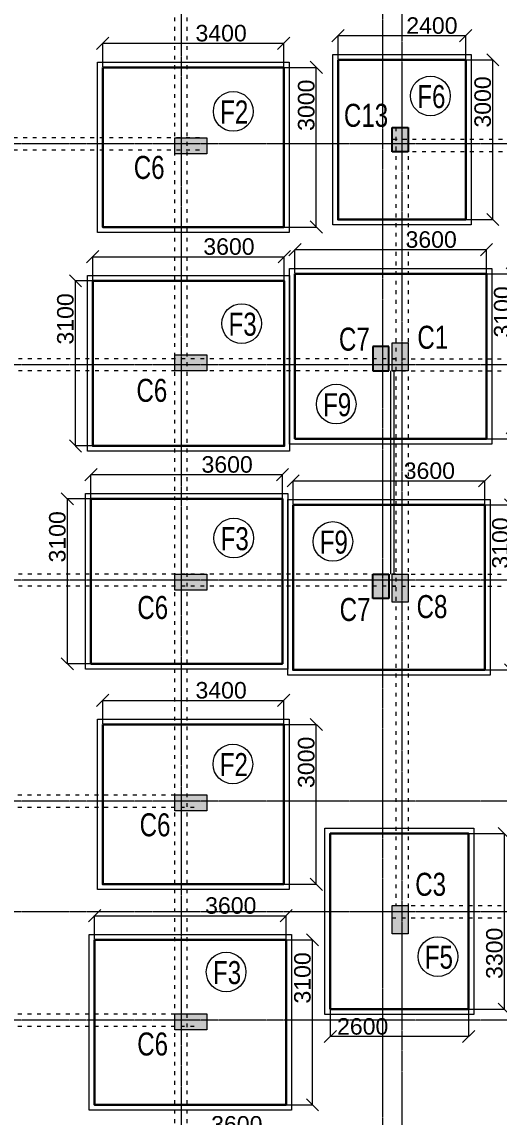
# Model space of a CAD drawing. Header units: inches. Extents: x 719368 to 9005052, y -3573818 to 446967.
# Drawn here: x 4486043 to 4495011, y -1790924 to -1770349 of the extents above; entities that cross this region are included whole.
import ezdxf

# ---------------------------------------------------------------- set-up
doc = ezdxf.new("R2010")
doc.units = ezdxf.units.IN
doc.header["$LTSCALE"] = 20
doc.header["$MEASUREMENT"] = 0
doc.header["$PDMODE"] = 3
doc.linetypes.add('ACAD_ISO03W100', pattern=[30, 12, -18])
doc.linetypes.add('CENTER', pattern=[2, 1.25, -0.25, 0.25, -0.25])
doc.layers.get('Defpoints').update_dxf_attribs({"lineweight": 25})
for name, color, linetype, lineweight in [('COL.FILL', 6, 'Continuous', 20), ('COLUMN', 2, 'Continuous', 25), ('DIM', 7, 'Continuous', 13), ('Expansion joint', 22, 'Continuous', 13), ('FOOTING', 73, 'Continuous', 30), ('GRID', 202, 'CENTER', 5), ('HACHE', 6, 'Continuous', 9), ('hatch', 6, 'Continuous', 0), ('HIDDEN', 181, 'ACAD_ISO03W100', 18), ('STAIR', 4, 'Continuous', 25), ('WALL', 1, 'Continuous', 18)]:
    doc.layers.add(name, color=color, linetype=linetype, lineweight=lineweight)
doc.styles.add('BOLD', font='arial.ttf')
doc.styles.add('DIM SUMBI', font='arial.ttf')
doc.dimstyles.new('PL1', dxfattribs={"dimtxt": 275, "dimasz": 230, "dimexe": 0.18, "dimexo": 12, "dimgap": 30, "dimtad": 1, "dimjust": 1, "dimdec": 0, "dimzin": 0, "dimdsep": 46, "dimtxsty": 'BOLD', "dimblk": 'OBLIQUE', "dimcen": 0.09, "dimclrd": 256, "dimclre": 256, "dimadec": 0, "dimazin": 0, "dimtfac": 1, "dimtdec": 0, "dimtofl": 0, "dimtmove": 0, "dimatfit": 3, "dimfxl": 0, "dimtolj": 1, "dimtzin": 0, "dimlwd": -1, "dimlwe": -1, "dimarcsym": 0})

# ---------------------------------------------------------------- blocks, each defined once
blk = doc.blocks.new('COLUMN 546')
at = {"layer": 'hatch'}
h = blk.add_hatch(color=0, dxfattribs=at)
h.dxf.hatch_style = 1
h.paths.add_polyline_path([(-0.035, 0), (0.265, 0), (0.265, 0.46), (-0.035, 0.46)])
at = {"layer": 'COLUMN'}
for p, q in [((0.265, 0.46), (-0.035, 0.46)), ((-0.035, 0.46), (-0.035, 0)), ((0.265, 0), (0.265, 0.46)), ((-0.035, 0), (0.265, 0))]:
    blk.add_line(p, q, dxfattribs=at)
blk = doc.blocks.new('_Oblique')
at = {"layer": 'STAIR', "color": 0, "lineweight": -2}
blk.add_line((-0.5, -0.5), (0.5, 0.5), dxfattribs=at)
blk = doc.blocks.new('*D263')
at = {"layer": 'Defpoints', "color": 0, "transparency": 16777216}
for p in [(4494384, -1770607), (4491984, -1771061), (4494384, -1771061)]:
    blk.add_point(p, dxfattribs=at)
at = {"layer": 'DIM', "transparency": 16777216}
for p, q in [((4491984, -1771049), (4491984, -1770607)), ((4491984, -1770607), (4494384, -1770607)), ((4494384, -1771049), (4494384, -1770607))]:
    blk.add_line(p, q, dxfattribs=at)
at = {"layer": 'DIM', "transparency": 16777216, "xscale": 230, "yscale": 230, "zscale": 230, "rotation": 180}
blk.add_blockref('_Oblique', (4491984, -1770607), dxfattribs=at)
at = {"layer": 'DIM', "transparency": 16777216, "xscale": 230, "yscale": 230, "zscale": 230}
blk.add_blockref('_Oblique', (4494384, -1770607), dxfattribs=at)
at = {"layer": 'DIM', "color": 0, "transparency": 16777216, "insert": (4493748, -1770419), "char_height": 310, "attachment_point": 5, "style": 'BOLD'}
blk.add_mtext('\\A1;2400', dxfattribs=at)
blk = doc.blocks.new('*D264')
at = {"layer": 'Defpoints', "color": 0, "transparency": 16777216}
for p in [(4493624, -1771061), (4494892, -1771061), (4493859, -1774061)]:
    blk.add_point(p, dxfattribs=at)
at = {"layer": 'DIM', "transparency": 16777216}
for p, q in [((4493636, -1771061), (4494892, -1771061)), ((4494892, -1774061), (4494892, -1771061)), ((4493871, -1774061), (4494892, -1774061))]:
    blk.add_line(p, q, dxfattribs=at)
at = {"layer": 'DIM', "transparency": 16777216, "xscale": 230, "yscale": 230, "zscale": 230}
for p, rotation in [((4494892, -1771061), 90), ((4494892, -1774061), 270)]:
    blk.add_blockref('_Oblique', p, dxfattribs=dict(at, rotation=rotation))
at = {"layer": 'DIM', "color": 0, "transparency": 16777216, "insert": (4494703, -1771853), "char_height": 310, "attachment_point": 5, "rotation": 90, "style": 'BOLD'}
blk.add_mtext('\\A1;3000', dxfattribs=at)
blk = doc.blocks.new('*D301')
at = {"layer": 'Defpoints', "color": 0, "transparency": 16777216}
for p in [(4490963, -1770750), (4487563, -1771204), (4490963, -1771204)]:
    blk.add_point(p, dxfattribs=at)
at = {"layer": 'DIM', "transparency": 16777216}
for p, q in [((4487563, -1771192), (4487563, -1770750)), ((4487563, -1770750), (4490963, -1770750)), ((4490963, -1771192), (4490963, -1770750))]:
    blk.add_line(p, q, dxfattribs=at)
at = {"layer": 'DIM', "transparency": 16777216, "xscale": 230, "yscale": 230, "zscale": 230, "rotation": 180}
blk.add_blockref('_Oblique', (4487563, -1770750), dxfattribs=at)
at = {"layer": 'DIM', "transparency": 16777216, "xscale": 230, "yscale": 230, "zscale": 230}
blk.add_blockref('_Oblique', (4490963, -1770750), dxfattribs=at)
at = {"layer": 'DIM', "color": 0, "transparency": 16777216, "insert": (4489787, -1770562), "char_height": 310, "attachment_point": 5, "style": 'BOLD'}
blk.add_mtext('\\A1;3400', dxfattribs=at)
blk = doc.blocks.new('*D302')
at = {"layer": 'Defpoints', "color": 0, "transparency": 16777216}
for p in [(4490162, -1771204), (4491575, -1771204), (4490549, -1774204)]:
    blk.add_point(p, dxfattribs=at)
at = {"layer": 'DIM', "transparency": 16777216}
for p, q in [((4490174, -1771204), (4491575, -1771204)), ((4491575, -1774204), (4491575, -1771204)), ((4490561, -1774204), (4491575, -1774204))]:
    blk.add_line(p, q, dxfattribs=at)
at = {"layer": 'DIM', "transparency": 16777216, "xscale": 230, "yscale": 230, "zscale": 230}
for p, rotation in [((4491575, -1771204), 90), ((4491575, -1774204), 270)]:
    blk.add_blockref('_Oblique', p, dxfattribs=dict(at, rotation=rotation))
at = {"layer": 'DIM', "color": 0, "transparency": 16777216, "insert": (4491387, -1771914), "char_height": 310, "attachment_point": 5, "rotation": 90, "style": 'BOLD'}
blk.add_mtext('\\A1;3000', dxfattribs=at)
blk = doc.blocks.new('*D313')
at = {"layer": 'Defpoints', "color": 0, "transparency": 16777216}
for p in [(4490974, -1774760), (4487374, -1775214), (4490974, -1775214)]:
    blk.add_point(p, dxfattribs=at)
at = {"layer": 'DIM', "transparency": 16777216}
for p, q in [((4487374, -1775202), (4487374, -1774759)), ((4487374, -1774760), (4490974, -1774760)), ((4490974, -1775202), (4490974, -1774759))]:
    blk.add_line(p, q, dxfattribs=at)
at = {"layer": 'DIM', "transparency": 16777216, "xscale": 230, "yscale": 230, "zscale": 230, "rotation": 180}
blk.add_blockref('_Oblique', (4487374, -1774760), dxfattribs=at)
at = {"layer": 'DIM', "transparency": 16777216, "xscale": 230, "yscale": 230, "zscale": 230}
blk.add_blockref('_Oblique', (4490974, -1774760), dxfattribs=at)
at = {"layer": 'DIM', "color": 0, "transparency": 16777216, "insert": (4489934, -1774571), "char_height": 310, "attachment_point": 5, "style": 'BOLD'}
blk.add_mtext('\\A1;3600', dxfattribs=at)
blk = doc.blocks.new('*D314')
at = {"layer": 'Defpoints', "color": 0, "transparency": 16777216}
for p in [(4487050, -1775214), (4487870, -1775214), (4487815, -1778314)]:
    blk.add_point(p, dxfattribs=at)
at = {"layer": 'DIM', "transparency": 16777216}
for p, q in [((4487858, -1775214), (4487050, -1775214)), ((4487050, -1778314), (4487050, -1775214)), ((4487803, -1778314), (4487050, -1778314))]:
    blk.add_line(p, q, dxfattribs=at)
at = {"layer": 'DIM', "transparency": 16777216, "xscale": 230, "yscale": 230, "zscale": 230}
for p, rotation in [((4487050, -1775214), 90), ((4487050, -1778314), 270)]:
    blk.add_blockref('_Oblique', p, dxfattribs=dict(at, rotation=rotation))
at = {"layer": 'DIM', "color": 0, "transparency": 16777216, "insert": (4486861, -1775929), "char_height": 310, "attachment_point": 5, "rotation": 90, "style": 'BOLD'}
blk.add_mtext('\\A1;3100', dxfattribs=at)
blk = doc.blocks.new('*D321')
at = {"layer": 'Defpoints', "color": 0, "transparency": 16777216}
for p in [(4490940, -1778854), (4487340, -1779308), (4490940, -1779308)]:
    blk.add_point(p, dxfattribs=at)
at = {"layer": 'DIM', "transparency": 16777216}
for p, q in [((4487340, -1779296), (4487340, -1778854)), ((4487340, -1778854), (4490940, -1778854)), ((4490940, -1779296), (4490940, -1778854))]:
    blk.add_line(p, q, dxfattribs=at)
at = {"layer": 'DIM', "transparency": 16777216, "xscale": 230, "yscale": 230, "zscale": 230, "rotation": 180}
blk.add_blockref('_Oblique', (4487340, -1778854), dxfattribs=at)
at = {"layer": 'DIM', "transparency": 16777216, "xscale": 230, "yscale": 230, "zscale": 230}
blk.add_blockref('_Oblique', (4490940, -1778854), dxfattribs=at)
at = {"layer": 'DIM', "color": 0, "transparency": 16777216, "insert": (4489900, -1778665), "char_height": 310, "attachment_point": 5, "style": 'BOLD'}
blk.add_mtext('\\A1;3600', dxfattribs=at)
blk = doc.blocks.new('*D322')
at = {"layer": 'Defpoints', "color": 0, "transparency": 16777216}
for p in [(4486899, -1779308), (4487612, -1779308), (4487841, -1782408)]:
    blk.add_point(p, dxfattribs=at)
at = {"layer": 'DIM', "transparency": 16777216}
for p, q in [((4487600, -1779308), (4486898, -1779308)), ((4486899, -1782408), (4486899, -1779308)), ((4487829, -1782408), (4486898, -1782408))]:
    blk.add_line(p, q, dxfattribs=at)
at = {"layer": 'DIM', "transparency": 16777216, "xscale": 230, "yscale": 230, "zscale": 230}
for p, rotation in [((4486899, -1779308), 90), ((4486899, -1782408), 270)]:
    blk.add_blockref('_Oblique', p, dxfattribs=dict(at, rotation=rotation))
at = {"layer": 'DIM', "color": 0, "transparency": 16777216, "insert": (4486710, -1780023), "char_height": 310, "attachment_point": 5, "rotation": 90, "style": 'BOLD'}
blk.add_mtext('\\A1;3100', dxfattribs=at)
blk = doc.blocks.new('*D327')
at = {"layer": 'Defpoints', "color": 0, "transparency": 16777216}
for p in [(4490963, -1783095), (4487563, -1783549), (4490963, -1783549)]:
    blk.add_point(p, dxfattribs=at)
at = {"layer": 'DIM', "transparency": 16777216}
for p, q in [((4487563, -1783537), (4487563, -1783095)), ((4487563, -1783095), (4490963, -1783095)), ((4490963, -1783537), (4490963, -1783095))]:
    blk.add_line(p, q, dxfattribs=at)
at = {"layer": 'DIM', "transparency": 16777216, "xscale": 230, "yscale": 230, "zscale": 230, "rotation": 180}
blk.add_blockref('_Oblique', (4487563, -1783095), dxfattribs=at)
at = {"layer": 'DIM', "transparency": 16777216, "xscale": 230, "yscale": 230, "zscale": 230}
blk.add_blockref('_Oblique', (4490963, -1783095), dxfattribs=at)
at = {"layer": 'DIM', "color": 0, "transparency": 16777216, "insert": (4489787, -1782907), "char_height": 310, "attachment_point": 5, "style": 'BOLD'}
blk.add_mtext('\\A1;3400', dxfattribs=at)
blk = doc.blocks.new('*D328')
at = {"layer": 'Defpoints', "color": 0, "transparency": 16777216}
for p in [(4490162, -1783549), (4491575, -1783549), (4490549, -1786549)]:
    blk.add_point(p, dxfattribs=at)
at = {"layer": 'DIM', "transparency": 16777216}
for p, q in [((4490174, -1783549), (4491575, -1783549)), ((4491575, -1786549), (4491575, -1783549)), ((4490561, -1786549), (4491575, -1786549))]:
    blk.add_line(p, q, dxfattribs=at)
at = {"layer": 'DIM', "transparency": 16777216, "xscale": 230, "yscale": 230, "zscale": 230}
for p, rotation in [((4491575, -1783549), 90), ((4491575, -1786549), 270)]:
    blk.add_blockref('_Oblique', p, dxfattribs=dict(at, rotation=rotation))
at = {"layer": 'DIM', "color": 0, "transparency": 16777216, "insert": (4491387, -1784259), "char_height": 310, "attachment_point": 5, "rotation": 90, "style": 'BOLD'}
blk.add_mtext('\\A1;3000', dxfattribs=at)
blk = doc.blocks.new('*D337')
at = {"layer": 'Defpoints', "color": 0, "transparency": 16777216}
for p in [(4491009, -1787140), (4487409, -1787594), (4491009, -1787594)]:
    blk.add_point(p, dxfattribs=at)
at = {"layer": 'DIM', "transparency": 16777216}
for p, q in [((4487409, -1787582), (4487409, -1787139)), ((4487409, -1787140), (4491009, -1787140)), ((4491009, -1787582), (4491009, -1787139))]:
    blk.add_line(p, q, dxfattribs=at)
at = {"layer": 'DIM', "transparency": 16777216, "xscale": 230, "yscale": 230, "zscale": 230, "rotation": 180}
blk.add_blockref('_Oblique', (4487409, -1787140), dxfattribs=at)
at = {"layer": 'DIM', "transparency": 16777216, "xscale": 230, "yscale": 230, "zscale": 230}
blk.add_blockref('_Oblique', (4491009, -1787140), dxfattribs=at)
at = {"layer": 'DIM', "color": 0, "transparency": 16777216, "insert": (4489968, -1786951), "char_height": 310, "attachment_point": 5, "style": 'BOLD'}
blk.add_mtext('\\A1;3600', dxfattribs=at)
blk = doc.blocks.new('*D338')
at = {"layer": 'Defpoints', "color": 0, "transparency": 16777216}
for p in [(4490657, -1787594), (4491504, -1787594), (4490526, -1790694)]:
    blk.add_point(p, dxfattribs=at)
at = {"layer": 'DIM', "transparency": 16777216}
for p, q in [((4490669, -1787594), (4491505, -1787594)), ((4491504, -1790694), (4491504, -1787594)), ((4490538, -1790694), (4491505, -1790694))]:
    blk.add_line(p, q, dxfattribs=at)
at = {"layer": 'DIM', "transparency": 16777216, "xscale": 230, "yscale": 230, "zscale": 230}
for p, rotation in [((4491504, -1787594), 90), ((4491504, -1790694), 270)]:
    blk.add_blockref('_Oblique', p, dxfattribs=dict(at, rotation=rotation))
at = {"layer": 'DIM', "color": 0, "transparency": 16777216, "insert": (4491316, -1788309), "char_height": 310, "attachment_point": 5, "rotation": 90, "style": 'BOLD'}
blk.add_mtext('\\A1;3100', dxfattribs=at)
blk = doc.blocks.new('*D345')
at = {"layer": 'Defpoints', "color": 0, "transparency": 16777216}
for p in [(4491041, -1791251), (4487441, -1791705), (4491041, -1791705)]:
    blk.add_point(p, dxfattribs=at)
at = {"layer": 'DIM', "transparency": 16777216}
for p, q in [((4487441, -1791693), (4487441, -1791250)), ((4487441, -1791251), (4491041, -1791251)), ((4491041, -1791693), (4491041, -1791250))]:
    blk.add_line(p, q, dxfattribs=at)
at = {"layer": 'DIM', "transparency": 16777216, "xscale": 230, "yscale": 230, "zscale": 230, "rotation": 180}
blk.add_blockref('_Oblique', (4487441, -1791251), dxfattribs=at)
at = {"layer": 'DIM', "transparency": 16777216, "xscale": 230, "yscale": 230, "zscale": 230}
blk.add_blockref('_Oblique', (4491041, -1791251), dxfattribs=at)
at = {"layer": 'DIM', "color": 0, "transparency": 16777216, "insert": (4490082, -1791062), "char_height": 310, "attachment_point": 5, "style": 'BOLD'}
blk.add_mtext('\\A1;3600', dxfattribs=at)
blk = doc.blocks.new('*D403')
at = {"layer": 'Defpoints', "color": 0, "transparency": 16777216}
for p in [(4494068, -1785599), (4495111, -1785599), (4494119, -1788899)]:
    blk.add_point(p, dxfattribs=at)
at = {"layer": 'DIM', "transparency": 16777216}
for p, q in [((4494080, -1785599), (4495112, -1785599)), ((4495111, -1788899), (4495111, -1785599)), ((4494131, -1788899), (4495112, -1788899))]:
    blk.add_line(p, q, dxfattribs=at)
at = {"layer": 'DIM', "transparency": 16777216, "xscale": 230, "yscale": 230, "zscale": 230}
for p, rotation in [((4495111, -1785599), 90), ((4495111, -1788899), 270)]:
    blk.add_blockref('_Oblique', p, dxfattribs=dict(at, rotation=rotation))
at = {"layer": 'DIM', "color": 0, "transparency": 16777216, "insert": (4494923, -1787847), "char_height": 310, "attachment_point": 5, "rotation": 90, "style": 'BOLD'}
blk.add_mtext('\\A1;3300', dxfattribs=at)
blk = doc.blocks.new('*D404')
at = {"layer": 'Defpoints', "color": 0, "transparency": 16777216}
for p in [(4491837, -1788661), (4494437, -1788653), (4491837, -1789410)]:
    blk.add_point(p, dxfattribs=at)
at = {"layer": 'DIM', "transparency": 16777216}
for p, q in [((4491837, -1788673), (4491837, -1789410)), ((4494437, -1788665), (4494437, -1789410)), ((4494437, -1789410), (4491837, -1789410))]:
    blk.add_line(p, q, dxfattribs=at)
at = {"layer": 'DIM', "transparency": 16777216, "xscale": 230, "yscale": 230, "zscale": 230, "rotation": 180}
blk.add_blockref('_Oblique', (4491837, -1789410), dxfattribs=at)
at = {"layer": 'DIM', "transparency": 16777216, "xscale": 230, "yscale": 230, "zscale": 230}
blk.add_blockref('_Oblique', (4494437, -1789410), dxfattribs=at)
at = {"layer": 'DIM', "color": 0, "transparency": 16777216, "insert": (4492447, -1789222), "char_height": 310, "attachment_point": 5, "style": 'BOLD'}
blk.add_mtext('\\A1;2600', dxfattribs=at)
blk = doc.blocks.new('*D571')
at = {"layer": 'Defpoints', "color": 0, "transparency": 16777216}
for p in [(4494774, -1774627), (4491174, -1775081), (4494774, -1775081)]:
    blk.add_point(p, dxfattribs=at)
at = {"layer": 'DIM', "transparency": 16777216}
for p, q in [((4491174, -1775069), (4491174, -1774627)), ((4491174, -1774627), (4494774, -1774627)), ((4494774, -1775069), (4494774, -1774627))]:
    blk.add_line(p, q, dxfattribs=at)
at = {"layer": 'DIM', "transparency": 16777216, "xscale": 230, "yscale": 230, "zscale": 230, "rotation": 180}
blk.add_blockref('_Oblique', (4491174, -1774627), dxfattribs=at)
at = {"layer": 'DIM', "transparency": 16777216, "xscale": 230, "yscale": 230, "zscale": 230}
blk.add_blockref('_Oblique', (4494774, -1774627), dxfattribs=at)
at = {"layer": 'DIM', "color": 0, "transparency": 16777216, "insert": (4493734, -1774439), "char_height": 310, "attachment_point": 5, "style": 'BOLD'}
blk.add_mtext('\\A1;3600', dxfattribs=at)
blk = doc.blocks.new('*D572')
at = {"layer": 'Defpoints', "color": 0, "transparency": 16777216}
for p in [(4494423, -1775081), (4495259, -1775081), (4494292, -1778181)]:
    blk.add_point(p, dxfattribs=at)
at = {"layer": 'DIM', "transparency": 16777216}
for p, q in [((4494435, -1775081), (4495259, -1775081)), ((4495259, -1778181), (4495259, -1775081)), ((4494304, -1778181), (4495259, -1778181))]:
    blk.add_line(p, q, dxfattribs=at)
at = {"layer": 'DIM', "transparency": 16777216, "xscale": 230, "yscale": 230, "zscale": 230}
for p, rotation in [((4495259, -1775081), 90), ((4495259, -1778181), 270)]:
    blk.add_blockref('_Oblique', p, dxfattribs=dict(at, rotation=rotation))
at = {"layer": 'DIM', "color": 0, "transparency": 16777216, "insert": (4495071, -1775797), "char_height": 310, "attachment_point": 5, "rotation": 90, "style": 'BOLD'}
blk.add_mtext('\\A1;3100', dxfattribs=at)
blk = doc.blocks.new('*D573')
at = {"layer": 'Defpoints', "color": 0, "transparency": 16777216}
for p in [(4494740, -1778970), (4491140, -1779424), (4494740, -1779424)]:
    blk.add_point(p, dxfattribs=at)
at = {"layer": 'DIM', "transparency": 16777216}
for p, q in [((4491140, -1779412), (4491140, -1778970)), ((4491140, -1778970), (4494740, -1778970)), ((4494740, -1779412), (4494740, -1778970))]:
    blk.add_line(p, q, dxfattribs=at)
at = {"layer": 'DIM', "transparency": 16777216, "xscale": 230, "yscale": 230, "zscale": 230, "rotation": 180}
blk.add_blockref('_Oblique', (4491140, -1778970), dxfattribs=at)
at = {"layer": 'DIM', "transparency": 16777216, "xscale": 230, "yscale": 230, "zscale": 230}
blk.add_blockref('_Oblique', (4494740, -1778970), dxfattribs=at)
at = {"layer": 'DIM', "color": 0, "transparency": 16777216, "insert": (4493700, -1778782), "char_height": 310, "attachment_point": 5, "style": 'BOLD'}
blk.add_mtext('\\A1;3600', dxfattribs=at)
blk = doc.blocks.new('*D574')
at = {"layer": 'Defpoints', "color": 0, "transparency": 16777216}
for p in [(4494389, -1779424), (4495225, -1779424), (4494257, -1782524)]:
    blk.add_point(p, dxfattribs=at)
at = {"layer": 'DIM', "transparency": 16777216}
for p, q in [((4494401, -1779424), (4495225, -1779424)), ((4495225, -1782524), (4495225, -1779424)), ((4494269, -1782524), (4495225, -1782524))]:
    blk.add_line(p, q, dxfattribs=at)
at = {"layer": 'DIM', "transparency": 16777216, "xscale": 230, "yscale": 230, "zscale": 230}
for p, rotation in [((4495225, -1779424), 90), ((4495225, -1782524), 270)]:
    blk.add_blockref('_Oblique', p, dxfattribs=dict(at, rotation=rotation))
at = {"layer": 'DIM', "color": 0, "transparency": 16777216, "insert": (4495036, -1780139), "char_height": 310, "attachment_point": 5, "rotation": 90, "style": 'BOLD'}
blk.add_mtext('\\A1;3100', dxfattribs=at)

msp = doc.modelspace()

# ---------------------------------------------------------------- hatches: boundary and pattern name
at = {"layer": 'COL.FILL'}
for points in [[(4488919.2, -1772526.1), (4488919.2, -1772826.1), (4489519.2, -1772826.1), (4489519.2, -1772526.1)], [(4493299.2, -1772331.1), (4492999.2, -1772331.1), (4492999.2, -1772791.1), (4493299.2, -1772791.1)], [(4493299.2, -1776376.1), (4492999.2, -1776376.1), (4492999.2, -1776906.1), (4493299.2, -1776906.1)], [(4488919.2, -1776606.1), (4488919.2, -1776906.1), (4489519.2, -1776906.1), (4489519.2, -1776606.1)], [(4492937.2, -1776446.1), (4492637.2, -1776446.1), (4492637.2, -1776906.1), (4492937.2, -1776906.1)], [(4488919.2, -1780722.6), (4488919.2, -1781022.6), (4489519.2, -1781022.6), (4489519.2, -1780722.6)], [(4492937.2, -1780721.1), (4492637.2, -1780721.1), (4492637.2, -1781181.1), (4492937.2, -1781181.1)], [(4493299.2, -1780722.6), (4492999.2, -1780722.6), (4492999.2, -1781252.6), (4493299.2, -1781252.6)], [(4488919.2, -1784871.1), (4488919.2, -1785171.1), (4489519.2, -1785171.1), (4489519.2, -1784871.1)], [(4493299.2, -1786951.1), (4492999.2, -1786951.1), (4492999.2, -1787481.1), (4493299.2, -1787481.1)], [(4488919.2, -1788986.1), (4488919.2, -1789286.1), (4489519.2, -1789286.1), (4489519.2, -1788986.1)]]:
    msp.add_hatch(color=256, dxfattribs=at).paths.add_polyline_path(points)

# ---------------------------------------------------------------- linework, layer by layer
for points in [[(4488919.2, -1772826.1), (4488919.2, -1772526.1), (4489519.2, -1772526.1), (4489519.2, -1772826.1)], [(4492999.2, -1772331.1), (4493299.2, -1772331.1), (4493299.2, -1772791.1), (4492999.2, -1772791.1)], [(4492999.2, -1776376.1), (4493299.2, -1776376.1), (4493299.2, -1776906.1), (4492999.2, -1776906.1)], [(4488919.2, -1776906.1), (4488919.2, -1776606.1), (4489519.2, -1776606.1), (4489519.2, -1776906.1)], [(4492637.2, -1776446.1), (4492937.2, -1776446.1), (4492937.2, -1776906.1), (4492637.2, -1776906.1)], [(4488919.2, -1781022.6), (4488919.2, -1780722.6), (4489519.2, -1780722.6), (4489519.2, -1781022.6)], [(4492637.2, -1780721.1), (4492937.2, -1780721.1), (4492937.2, -1781181.1), (4492637.2, -1781181.1)], [(4492999.2, -1780722.6), (4493299.2, -1780722.6), (4493299.2, -1781252.6), (4492999.2, -1781252.6)], [(4488919.2, -1785171.1), (4488919.2, -1784871.1), (4489519.2, -1784871.1), (4489519.2, -1785171.1)], [(4492999.2, -1786951.1), (4493299.2, -1786951.1), (4493299.2, -1787481.1), (4492999.2, -1787481.1)], [(4488919.2, -1789286.1), (4488919.2, -1788986.1), (4489519.2, -1788986.1), (4489519.2, -1789286.1)]]:
    msp.add_lwpolyline(points, close=True, dxfattribs=at)
at = {"layer": 'DIM'}
for centre in [(4493719.9, -1771740), (4490015, -1772030), (4490173, -1776016.5), (4491949.3, -1777529), (4490024.3, -1780046), (4491886.3, -1780110), (4490007.2, -1784290.7), (4493861.2, -1787908.3), (4489880.8, -1788197.8)]:
    msp.add_circle(centre, 372.8, dxfattribs=at)
at = {"layer": 'Expansion joint', "linetype": 'ByBlock', "ltscale": 0.05}
for p, q in [((4492972.2, -1776906.1), (4492972.2, -1780721.1)), ((4493034.2, -1776906.1), (4493034.2, -1780721.1))]:
    msp.add_line(p, q, dxfattribs=at)
at = {"layer": 'FOOTING'}
for points in [[(4491984.2, -1771061.1), (4494384.2, -1771061.1), (4494384.2, -1774061.1), (4491984.2, -1774061.1)], [(4487562.9, -1771204.2), (4490962.9, -1771204.2), (4490962.9, -1774204.2), (4487562.9, -1774204.2)], [(4491174.5, -1775081.5), (4494774.5, -1775081.5), (4494774.5, -1778181.5), (4491174.5, -1778181.5)], [(4487374.5, -1775213.6), (4490974.5, -1775213.6), (4490974.5, -1778313.6), (4487374.5, -1778313.6)], [(4487340.3, -1779307.8), (4490940.3, -1779307.8), (4490940.3, -1782407.8), (4487340.3, -1782407.8)], [(4491140.3, -1779423.9), (4494740.3, -1779423.9), (4494740.3, -1782523.9), (4491140.3, -1782523.9)], [(4487562.9, -1783549.2), (4490962.9, -1783549.2), (4490962.9, -1786549.2), (4487562.9, -1786549.2)], [(4491836.8, -1788898.8), (4491836.8, -1785598.8), (4494436.8, -1785598.8), (4494436.8, -1788898.8)], [(4487408.7, -1787593.6), (4491008.7, -1787593.6), (4491008.7, -1790693.6), (4487408.7, -1790693.6)]]:
    msp.add_lwpolyline(points, close=True, dxfattribs=at)
at = {"layer": 'GRID', "lineweight": 18, "ltscale": 0.05}
for p, q in [((4489034.2, -1750326.2), (4489034.2, -1799128.2)), ((4492822.2, -1752033.1), (4492822.2, -1799128.2)), ((4493184.2, -1752022.4), (4493184.2, -1799128.2)), ((4540972, -1772641.1), (4468546.8, -1772641.1)), ((4540972, -1776791.1), (4468546.8, -1776791.1)), ((4540972, -1780837.6), (4468546.8, -1780837.6)), ((4540972, -1784986.1), (4468546.8, -1784986.1)), ((4540972, -1787066.1), (4468546.8, -1787066.1)), ((4540972, -1789101.1), (4468546.8, -1789101.1))]:
    msp.add_line(p, q, dxfattribs=at)
at = {"layer": 'HACHE'}
for points in [[(4491884.2, -1770961.1), (4494484.2, -1770961.1), (4494484.2, -1774161.1), (4491884.2, -1774161.1)], [(4487462.9, -1771104.2), (4491062.9, -1771104.2), (4491062.9, -1774304.2), (4487462.9, -1774304.2)], [(4491074.5, -1774981.5), (4494874.5, -1774981.5), (4494874.5, -1778281.5), (4491074.5, -1778281.5)], [(4487274.5, -1775113.6), (4491074.5, -1775113.6), (4491074.5, -1778413.6), (4487274.5, -1778413.6)], [(4487240.3, -1779207.8), (4491040.3, -1779207.8), (4491040.3, -1782507.8), (4487240.3, -1782507.8)], [(4491040.3, -1779323.9), (4494840.3, -1779323.9), (4494840.3, -1782623.9), (4491040.3, -1782623.9)], [(4487462.9, -1783449.2), (4491062.9, -1783449.2), (4491062.9, -1786649.2), (4487462.9, -1786649.2)], [(4491736.8, -1788998.8), (4491736.8, -1785498.8), (4494536.8, -1785498.8), (4494536.8, -1788998.8)], [(4487308.7, -1787493.6), (4491108.7, -1787493.6), (4491108.7, -1790793.6), (4487308.7, -1790793.6)]]:
    msp.add_lwpolyline(points, close=True, dxfattribs=at)
at = {"layer": 'HIDDEN', "linetype": 'ACAD_ISO03W100', "ltscale": 0.3}
for p, q in [((4488919.2, -1797516.1), (4488919.2, -1755961.1)), ((4489149.2, -1797516.1), (4489149.2, -1755961.1)), ((4489379.2, -1772526.1), (4473109.2, -1772526.1)), ((4493069.2, -1772331.1), (4493069.2, -1786951.1)), ((4493299.2, -1772331.1), (4493299.2, -1786951.1)), ((4503714.2, -1772561.1), (4492999.2, -1772561.1)), ((4489379.2, -1772756.1), (4473109.2, -1772756.1)), ((4503714.2, -1772791.1), (4492999.2, -1772791.1)), ((4493069.2, -1776676.1), (4473109.2, -1776676.1)), ((4492999.2, -1776676.1), (4518059.2, -1776676.1)), ((4493069.2, -1776906.1), (4473109.2, -1776906.1)), ((4492999.2, -1776906.1), (4518059.2, -1776906.1)), ((4493069.2, -1780722.6), (4473109.2, -1780722.6)), ((4492999.2, -1780722.6), (4518059.2, -1780722.6)), ((4493069.2, -1780952.6), (4473109.2, -1780952.6)), ((4492999.2, -1780952.6), (4518059.2, -1780952.6)), ((4472649.2, -1784871.1), (4489379.2, -1784871.1)), ((4472649.2, -1785101.1), (4489379.2, -1785101.1)), ((4492999.2, -1786951.1), (4518059.2, -1786951.1)), ((4492999.2, -1787181.1), (4518059.2, -1787181.1)), ((4472649.2, -1788986.1), (4489379.2, -1788986.1)), ((4472649.2, -1789216.1), (4489379.2, -1789216.1))]:
    msp.add_line(p, q, dxfattribs=at)

# ---------------------------------------------------------------- block references
at = {"layer": 'WALL', "color": 7, "extrusion": (0, 0, -1), "xscale": 1000, "yscale": 1000, "zscale": -1000, "rotation": 180}
for p in [(-4493034.2, -1772331.1), (-4492672.2, -1780721.1)]:
    msp.add_blockref('COLUMN 546', p, dxfattribs=at)
at = {"layer": 'WALL', "color": 7, "extrusion": (0, 0, -1), "xscale": -1000, "yscale": 1000, "zscale": -1000}
msp.add_blockref('COLUMN 546', (-4492672.2, -1776906.1), dxfattribs=at)

# ---------------------------------------------------------------- texts
at = {"layer": 'DIM', "style": 'DIM SUMBI', "width": 0.75}
for s, p in [('F6', (4493473.7, -1771967.5)), ('F2', (4489768.9, -1772257.6)), ('C13', (4492094.7, -1772320.3)), ('C6', (4488145.5, -1773298.9)), ('F3', (4489926.9, -1776244.1)), ('C7', (4492000.4, -1776525.2)), ('C1', (4493474.7, -1776489.9)), ('C6', (4488195.7, -1777486.7)), ('F9', (4491703.2, -1777756.5)), ('F3', (4489778.2, -1780273.5)), ('F9', (4491640.2, -1780337.5)), ('C6', (4488212.1, -1781565.8)), ('C7', (4492013.7, -1781604)), ('C8', (4493460.3, -1781549.6)), ('F2', (4489761.1, -1784518.2)), ('C6', (4488255.7, -1785648.9)), ('C3', (4493434.3, -1786766.5)), ('F5', (4493615.1, -1788135.9)), ('F3', (4489634.6, -1788425.4)), ('C6', (4488210.2, -1789766.9))]:
    msp.add_text(s, height=432.43, dxfattribs=at).set_placement(p)

# ---------------------------------------------------------------- dimensions: what is measured, and where the dimension line sits
at = {"layer": 'DIM'}
for base, p1, p2, picture, middle in [((4494384.2, -1770607.1), (4491984.2, -1771061.1), (4494384.2, -1771061.1), '*D263', (4493748.3, -1770607.1)), ((4490962.9, -1770750.2), (4487562.9, -1771204.2), (4490962.9, -1771204.2), '*D301', (4489787, -1770750.2)), ((4490974.5, -1774759.6), (4487374.5, -1775213.6), (4490974.5, -1775213.6), '*D313', (4489934.2, -1774759.6)), ((4494774.5, -1774627.5), (4491174.5, -1775081.5), (4494774.5, -1775081.5), '*D571', (4493734.2, -1774627.5)), ((4490940.3, -1778853.8), (4487340.3, -1779307.8), (4490940.3, -1779307.8), '*D321', (4489900, -1778853.8)), ((4494740.3, -1778969.9), (4491140.3, -1779423.9), (4494740.3, -1779423.9), '*D573', (4493700, -1778969.9)), ((4490962.9, -1783095.2), (4487562.9, -1783549.2), (4490962.9, -1783549.2), '*D327', (4489787, -1783095.2)), ((4491008.7, -1787139.6), (4487408.7, -1787593.6), (4491008.7, -1787593.6), '*D337', (4489968.4, -1787139.6)), ((4491836.8, -1789410.3), (4494436.8, -1788652.8), (4491836.8, -1788660.6), '*D404', (4492447.3, -1789410.3)), ((4491040.6, -1791250.7), (4487440.6, -1791704.7), (4491040.6, -1791704.7), '*D345', (4490082, -1791250.7))]:
    dim = msp.add_linear_dim(base=base, p1=p1, p2=p2, dimstyle='PL1', override={"dimtxt": 310}, dxfattribs=at)
    dim.commit()
    dim.dimension.update_dxf_attribs({"geometry": picture, "text_midpoint": middle, "dimtype": 160})
for base, p1, p2, angle, picture, middle in [((4491575.1, -1771204.2), (4490548.7, -1774204.2), (4490161.9, -1771204.2), 270, '*D302', (4491575.1, -1771914.2)), ((4494891.8, -1771061.1), (4493859.3, -1774061.1), (4493624.3, -1771061.1), 270, '*D264', (4494891.8, -1771853)), ((4495259, -1775081.5), (4494291.7, -1778181.5), (4494422.7, -1775081.5), 270, '*D572', (4495259, -1775796.9)), ((4487049.7, -1775213.6), (4487814.7, -1778313.6), (4487869.8, -1775213.6), 270, '*D314', (4487049.7, -1775929)), ((4486898.6, -1779307.8), (4487840.7, -1782407.8), (4487611.6, -1779307.8), 270, '*D322', (4486898.6, -1780023.2)), ((4495224.8, -1779423.9), (4494257.5, -1782523.9), (4494388.5, -1779423.9), 270, '*D574', (4495224.8, -1780139.3)), ((4491575.1, -1783549.2), (4490548.7, -1786549.2), (4490161.9, -1783549.2), 270, '*D328', (4491575.1, -1784259.2)), ((4495111.4, -1785598.8), (4494118.8, -1788898.8), (4494067.8, -1785598.8), 90, '*D403', (4495111.4, -1787847.5)), ((4491504.5, -1787593.6), (4490525.9, -1790693.6), (4490657, -1787593.6), 270, '*D338', (4491504.5, -1788309))]:
    dim = msp.add_linear_dim(base=base, p1=p1, p2=p2, angle=angle, dimstyle='PL1', override={"dimtxt": 310}, dxfattribs=at)
    dim.commit()
    dim.dimension.update_dxf_attribs({"geometry": picture, "text_midpoint": middle, "dimtype": 160})

doc.saveas('drawing.dxf')
